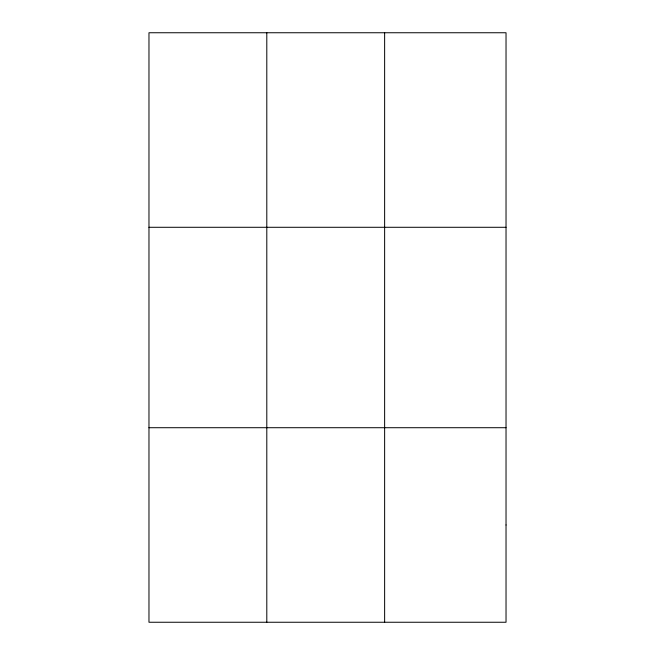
<?xml version="1.0" encoding="UTF-8"?>
<svg xmlns="http://www.w3.org/2000/svg" width="655" height="655" viewBox="0 0 655 655"><rect width="100%" height="100%" fill="white"/><g stroke="black" fill="none" stroke-linecap="round" stroke-linejoin="round"><path stroke-width="0.98" d="M266.798 32.75L266.798 622.25M384.632 32.75L384.632 622.25M148.972 227.285L506.028 227.285M148.972 427.715L506.028 427.715M506.028 524.983L506.028 622.25L148.972 622.25L148.972 32.75L506.028 32.75L506.028 524.983"/></g></svg>
